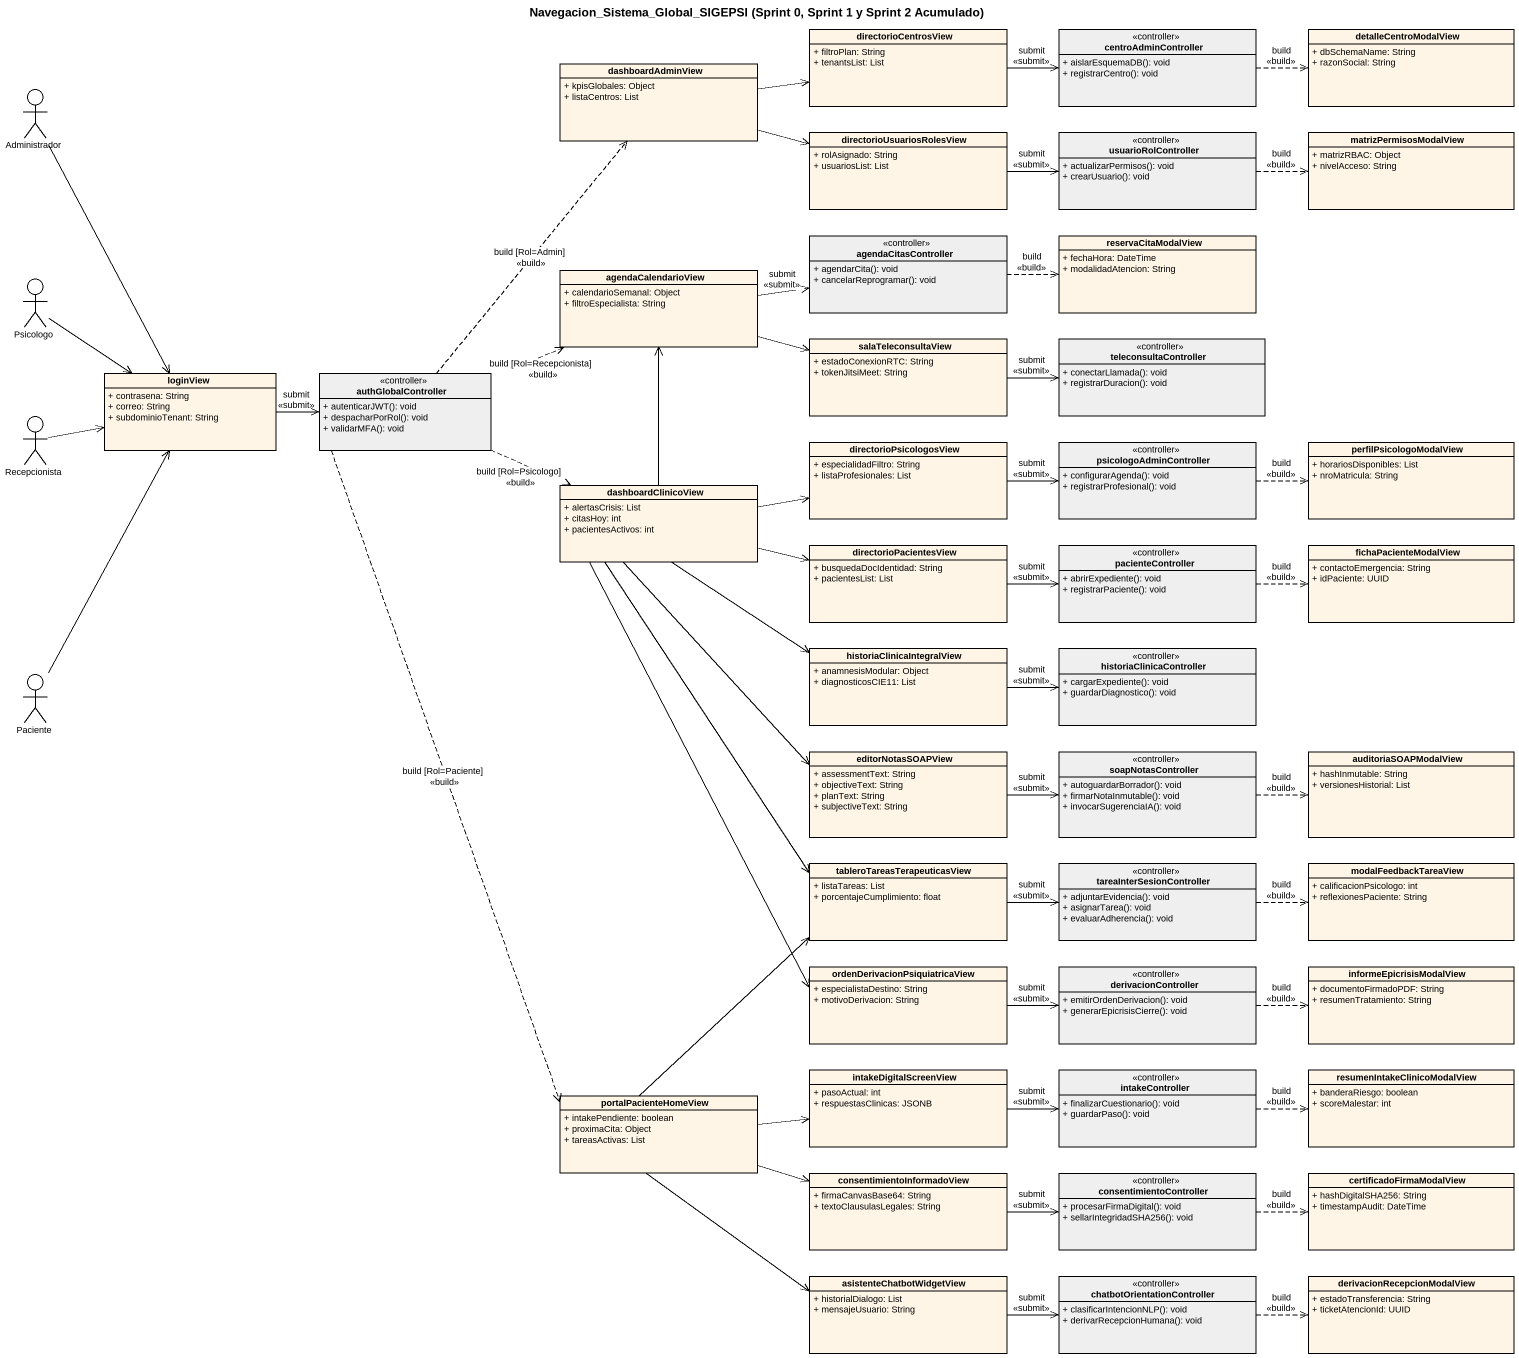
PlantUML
@startuml
title Navegacion_Sistema_Global_SIGEPSI (Sprint 0, Sprint 1 y Sprint 2 Acumulado)
allowmixing
hide circle
hide empty members
skinparam classAttributeIconSize 0
class directorioCentrosView #FFF5E6 {
  + filtroPlan: String
  + tenantsList: List
}
class centroAdminController <<controller>> #EFEFEF {
  + aislarEsquemaDB(): void
  + registrarCentro(): void
}
class detalleCentroModalView #FFF5E6 {
  + dbSchemaName: String
  + razonSocial: String
}
actor Administrador #FFFFFF
class dashboardAdminView #FFF5E6 {
  + kpisGlobales: Object
  + listaCentros: List
}
class directorioUsuariosRolesView #FFF5E6 {
  + rolAsignado: String
  + usuariosList: List
}
class usuarioRolController <<controller>> #EFEFEF {
  + actualizarPermisos(): void
  + crearUsuario(): void
}
class matrizPermisosModalView #FFF5E6 {
  + matrizRBAC: Object
  + nivelAcceso: String
}
class agendaCitasController <<controller>> #EFEFEF {
  + agendarCita(): void
  + cancelarReprogramar(): void
}
class reservaCitaModalView #FFF5E6 {
  + fechaHora: DateTime
  + modalidadAtencion: String
}
actor Psicologo #FFFFFF
class agendaCalendarioView #FFF5E6 {
  + calendarioSemanal: Object
  + filtroEspecialista: String
}
class salaTeleconsultaView #FFF5E6 {
  + estadoConexionRTC: String
  + tokenJitsiMeet: String
}
class teleconsultaController <<controller>> #EFEFEF {
  + conectarLlamada(): void
  + registrarDuracion(): void
}
class loginView #FFF5E6 {
  + contrasena: String
  + correo: String
  + subdominioTenant: String
}
class authGlobalController <<controller>> #EFEFEF {
  + autenticarJWT(): void
  + despacharPorRol(): void
  + validarMFA(): void
}
actor Recepcionista #FFFFFF
class directorioPsicologosView #FFF5E6 {
  + especialidadFiltro: String
  + listaProfesionales: List
}
class psicologoAdminController <<controller>> #EFEFEF {
  + configurarAgenda(): void
  + registrarProfesional(): void
}
class perfilPsicologoModalView #FFF5E6 {
  + horariosDisponibles: List
  + nroMatricula: String
}
class dashboardClinicoView #FFF5E6 {
  + alertasCrisis: List
  + citasHoy: int
  + pacientesActivos: int
}
class directorioPacientesView #FFF5E6 {
  + busquedaDocIdentidad: String
  + pacientesList: List
}
class pacienteController <<controller>> #EFEFEF {
  + abrirExpediente(): void
  + registrarPaciente(): void
}
class fichaPacienteModalView #FFF5E6 {
  + contactoEmergencia: String
  + idPaciente: UUID
}
actor Paciente #FFFFFF
class historiaClinicaIntegralView #FFF5E6 {
  + anamnesisModular: Object
  + diagnosticosCIE11: List
}
class historiaClinicaController <<controller>> #EFEFEF {
  + cargarExpediente(): void
  + guardarDiagnostico(): void
}
class editorNotasSOAPView #FFF5E6 {
  + assessmentText: String
  + objectiveText: String
  + planText: String
  + subjectiveText: String
}
class soapNotasController <<controller>> #EFEFEF {
  + autoguardarBorrador(): void
  + firmarNotaInmutable(): void
  + invocarSugerenciaIA(): void
}
class auditoriaSOAPModalView #FFF5E6 {
  + hashInmutable: String
  + versionesHistorial: List
}
class "tableroTareasTerapeuticasView" as tableroTareasTerapeuticasVie #FFF5E6 {
  + listaTareas: List
  + porcentajeCumplimiento: float
}
class tareaInterSesionController <<controller>> #EFEFEF {
  + adjuntarEvidencia(): void
  + asignarTarea(): void
  + evaluarAdherencia(): void
}
class modalFeedbackTareaView #FFF5E6 {
  + calificacionPsicologo: int
  + reflexionesPaciente: String
}
class "ordenDerivacionPsiquiatricaView" as ordenDerivacionPsiquiatricaV #FFF5E6 {
  + especialistaDestino: String
  + motivoDerivacion: String
}
class derivacionController <<controller>> #EFEFEF {
  + emitirOrdenDerivacion(): void
  + generarEpicrisisCierre(): void
}
class informeEpicrisisModalView #FFF5E6 {
  + documentoFirmadoPDF: String
  + resumenTratamiento: String
}
class portalPacienteHomeView #FFF5E6 {
  + intakePendiente: boolean
  + proximaCita: Object
  + tareasActivas: List
}
class intakeDigitalScreenView #FFF5E6 {
  + pasoActual: int
  + respuestasClinicas: JSONB
}
class intakeController <<controller>> #EFEFEF {
  + finalizarCuestionario(): void
  + guardarPaso(): void
}
class "resumenIntakeClinicoModalView" as resumenIntakeClinicoModalVie #FFF5E6 {
  + banderaRiesgo: boolean
  + scoreMalestar: int
}
class consentimientoInformadoView #FFF5E6 {
  + firmaCanvasBase64: String
  + textoClausulasLegales: String
}
class consentimientoController <<controller>> #EFEFEF {
  + procesarFirmaDigital(): void
  + sellarIntegridadSHA256(): void
}
class certificadoFirmaModalView #FFF5E6 {
  + hashDigitalSHA256: String
  + timestampAudit: DateTime
}
class asistenteChatbotWidgetView #FFF5E6 {
  + historialDialogo: List
  + mensajeUsuario: String
}
class chatbotOrientationController <<controller>> #EFEFEF {
  + clasificarIntencionNLP(): void
  + derivarRecepcionHumana(): void
}
class derivacionRecepcionModalView #FFF5E6 {
  + estadoTransferencia: String
  + ticketAtencionId: UUID
}
directorioCentrosView -right-> centroAdminController : submit\n<<submit>>
centroAdminController .right.> detalleCentroModalView : build\n<<build>>
Administrador --> loginView
dashboardAdminView -right-> directorioCentrosView
dashboardAdminView -right-> directorioUsuariosRolesView
directorioUsuariosRolesView -right-> usuarioRolController : submit\n<<submit>>
usuarioRolController .right.> matrizPermisosModalView : build\n<<build>>
agendaCitasController .right.> reservaCitaModalView : build\n<<build>>
Psicologo --> loginView
agendaCalendarioView -right-> agendaCitasController : submit\n<<submit>>
agendaCalendarioView -right-> salaTeleconsultaView
salaTeleconsultaView -right-> teleconsultaController : submit\n<<submit>>
loginView -right-> authGlobalController : submit\n<<submit>>
authGlobalController .up.> dashboardAdminView : build [Rol=Admin]\n<<build>>
authGlobalController .right.> agendaCalendarioView : build [Rol=Recepcionista]\n<<build>>
authGlobalController .right.> dashboardClinicoView : build [Rol=Psicologo]\n<<build>>
authGlobalController ..> portalPacienteHomeView : build [Rol=Paciente]\n<<build>>
Recepcionista -right-> loginView
directorioPsicologosView -right-> psicologoAdminController : submit\n<<submit>>
psicologoAdminController .right.> perfilPsicologoModalView : build\n<<build>>
dashboardClinicoView -up-> agendaCalendarioView
dashboardClinicoView -right-> directorioPsicologosView
dashboardClinicoView -right-> directorioPacientesView
dashboardClinicoView --> historiaClinicaIntegralView
dashboardClinicoView --> editorNotasSOAPView
dashboardClinicoView --> tableroTareasTerapeuticasVie
dashboardClinicoView --> ordenDerivacionPsiquiatricaV
directorioPacientesView -right-> pacienteController : submit\n<<submit>>
pacienteController .right.> fichaPacienteModalView : build\n<<build>>
Paciente -up-> loginView
historiaClinicaIntegralView -right-> historiaClinicaController : submit\n<<submit>>
editorNotasSOAPView -right-> soapNotasController : submit\n<<submit>>
soapNotasController .right.> auditoriaSOAPModalView : build\n<<build>>
tableroTareasTerapeuticasVie -right-> tareaInterSesionController : submit\n<<submit>>
tareaInterSesionController .right.> modalFeedbackTareaView : build\n<<build>>
ordenDerivacionPsiquiatricaV -right-> derivacionController : submit\n<<submit>>
derivacionController .right.> informeEpicrisisModalView : build\n<<build>>
portalPacienteHomeView -up-> tableroTareasTerapeuticasVie
portalPacienteHomeView -right-> intakeDigitalScreenView
portalPacienteHomeView -right-> consentimientoInformadoView
portalPacienteHomeView --> asistenteChatbotWidgetView
intakeDigitalScreenView -right-> intakeController : submit\n<<submit>>
intakeController .right.> resumenIntakeClinicoModalVie : build\n<<build>>
consentimientoInformadoView -right-> consentimientoController : submit\n<<submit>>
consentimientoController .right.> certificadoFirmaModalView : build\n<<build>>
asistenteChatbotWidgetView -right-> chatbotOrientationController : submit\n<<submit>>
chatbotOrientationController .right.> derivacionRecepcionModalView : build\n<<build>>
@enduml
